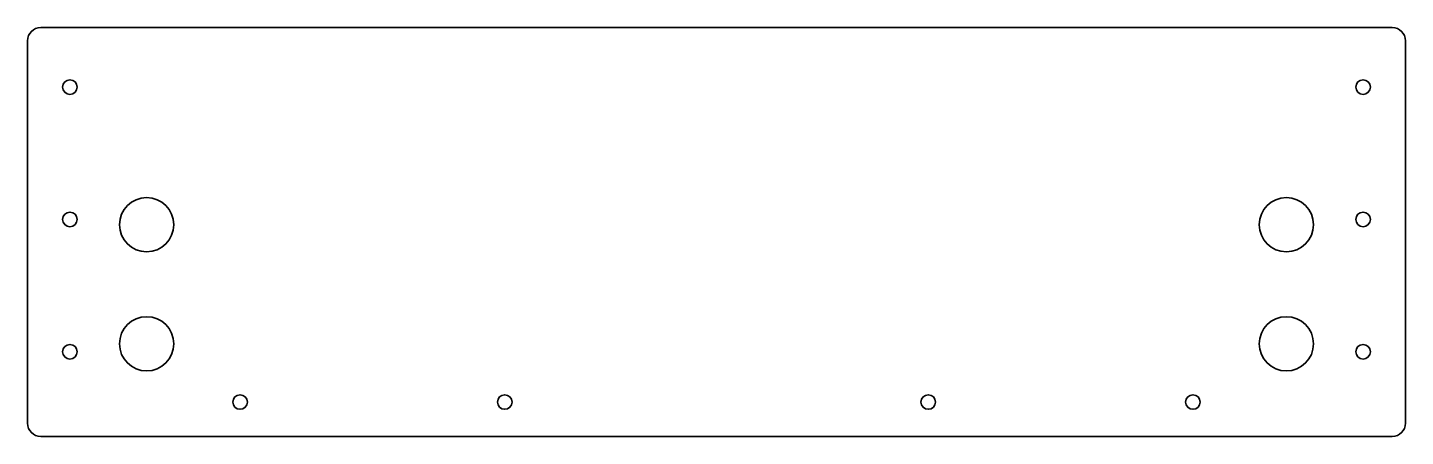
# Model space of a CAD drawing. Extents: x -521 to 0, y -150 to 5.
import ezdxf

# ---------------------------------------------------------------- set-up
doc = ezdxf.new("R2010")
doc.units = 0

msp = doc.modelspace()

# ---------------------------------------------------------------- linework, layer by layer
at = {"color": 7, "lineweight": 35}
for p, q in [((-520.6, -144.5), (-520.6, 0)), ((-5, 5), (-515.6, 5)), ((0, 0), (0, -144.5)), ((-5, -149.5), (-515.6, -149.5))]:
    msp.add_line(p, q, dxfattribs=at)
for centre, radius in [((-504.6, -17.5), 2.75), ((-16, -17.5), 2.75), ((-475.6, -69.5), 10.25), ((-45, -69.5), 10.25), ((-504.6, -67.5), 2.75), ((-16, -67.5), 2.75), ((-475.6, -114.5), 10.25), ((-45, -114.5), 10.25), ((-504.6, -117.5), 2.75), ((-16, -117.5), 2.75), ((-440.3, -136.5), 2.75), ((-340.3, -136.5), 2.75), ((-180.3, -136.5), 2.75), ((-80.3, -136.5), 2.75)]:
    msp.add_circle(centre, radius, dxfattribs=at)
for centre, start, end in [((-515.6, 0), 90, 180), ((-5, 0), 0, 90), ((-515.6, -144.5), 180, 270), ((-5, -144.5), 270, 360)]:
    msp.add_arc(centre, 5, start, end, dxfattribs=at)

doc.saveas('drawing.dxf')
